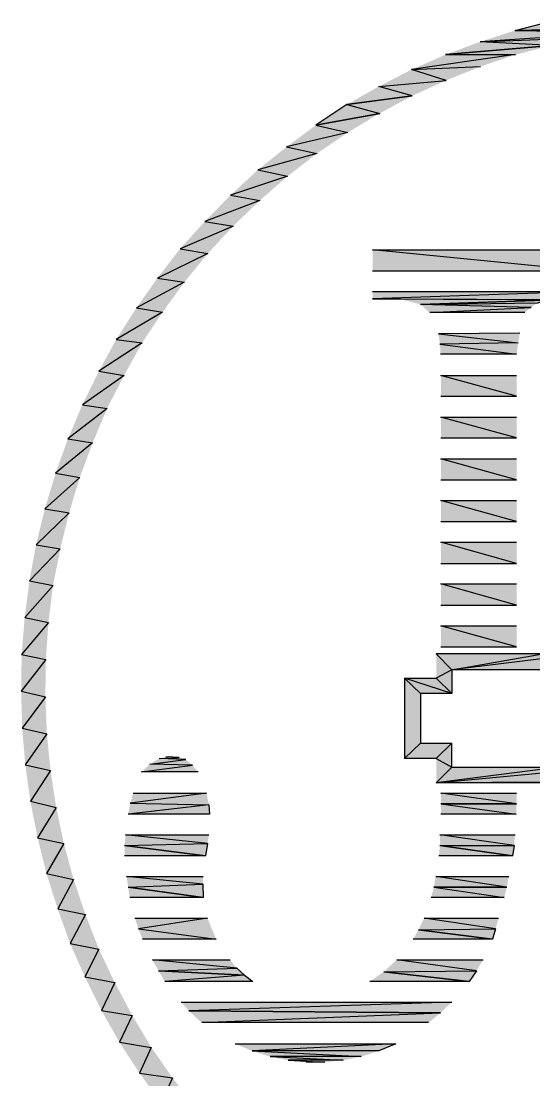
# Model space of a CAD drawing. Extents: x 489 to 720, y 1028 to 1176.
# Drawn here: x 714.145 to 715.278, y 1105.968 to 1108.304 of the extents above; entities that cross this region are included whole.
import ezdxf

# ---------------------------------------------------------------- set-up
doc = ezdxf.new("R2010")
doc.units = 0
doc.header["$MEASUREMENT"] = 0
doc.layers.add('M1280', color=7, linetype='Continuous')

msp = doc.modelspace()

# ---------------------------------------------------------------- hatches: boundary and pattern name
at = {"layer": 'M1280', "linetype": 'Continuous', "ltscale": 0.045455}
for color, points in [(7, [(715.2361, 1108.2835), (715.3156, 1108.304), (715.6406, 1108.2915)]), (7, [(715.2361, 1108.2835), (715.477, 1108.2801), (715.1588, 1108.2585)]), (7, [(715.477, 1108.2801), (715.1588, 1108.2585), (715.3963, 1108.2676)]), (7, [(715.6406, 1108.2915), (715.2361, 1108.2835), (715.5588, 1108.2881)]), (7, [(715.5588, 1108.2881), (715.2361, 1108.2835), (715.477, 1108.2801)]), (7, [(715.0827, 1108.2301), (715.3168, 1108.2506), (715.1588, 1108.2585)]), (7, [(715.3168, 1108.2506), (715.1588, 1108.2585), (715.3963, 1108.2676)]), (7, [(715.3168, 1108.2506), (715.0827, 1108.2301), (715.2372, 1108.2301)]), (7, [(715.0827, 1108.2301), (715.2372, 1108.2301), (715.0077, 1108.1972)]), (7, [(715.2372, 1108.2301), (715.0077, 1108.1972), (715.16, 1108.204)]), (7, [(714.935, 1108.1597), (715.0838, 1108.1733), (715.0077, 1108.1972)]), (7, [(715.0838, 1108.1733), (715.0077, 1108.1972), (715.16, 1108.204)]), (7, [(715.0088, 1108.1392), (714.935, 1108.1597), (715.0838, 1108.1733)]), (7, [(714.8645, 1108.1199), (715.0088, 1108.1392), (714.935, 1108.1597)]), (7, [(715.0088, 1108.1392), (714.8645, 1108.1199), (714.9372, 1108.1006)]), (7, [(714.8645, 1108.1199), (714.7963, 1108.0745), (714.9372, 1108.1006)]), (7, [(714.9372, 1108.1006), (714.7963, 1108.0745), (714.8668, 1108.0585)]), (7, [(714.7963, 1108.0745), (714.8668, 1108.0585), (714.7316, 1108.0267)]), (7, [(714.8668, 1108.0585), (714.7316, 1108.0267), (714.7986, 1108.012)]), (7, [(714.7316, 1108.0267), (714.7986, 1108.012), (714.6679, 1107.9756)]), (7, [(714.7986, 1108.012), (714.6679, 1107.9756), (714.7338, 1107.962)]), (7, [(714.6679, 1107.9756), (714.7338, 1107.962), (714.6077, 1107.9199)]), (7, [(714.7338, 1107.962), (714.6077, 1107.9199), (714.6725, 1107.9085)]), (7, [(714.6077, 1107.9199), (714.6725, 1107.9085), (714.5509, 1107.862)]), (7, [(714.6725, 1107.9085), (714.5509, 1107.862), (714.6134, 1107.8517)]), (7, [(714.5509, 1107.862), (714.6134, 1107.8517), (714.4963, 1107.8017)]), (7, [(714.6134, 1107.8517), (714.4963, 1107.8017), (714.5577, 1107.7915)]), (7, [(714.4963, 1107.8017), (714.5577, 1107.7915), (714.4463, 1107.737)]), (7, [(714.5577, 1107.7915), (714.4463, 1107.737), (714.5054, 1107.7279)]), (30, [(714.9213, 1107.7529), (715.3918, 1107.7529), (714.9213, 1107.7995)]), (30, [(715.3918, 1107.7529), (714.9213, 1107.7995), (715.3918, 1107.7995)]), (7, [(714.4463, 1107.737), (714.5054, 1107.7279), (714.3997, 1107.671)]), (7, [(714.5054, 1107.7279), (714.3997, 1107.671), (714.4577, 1107.662)]), (30, [(714.9213, 1107.7074), (715.3918, 1107.7074), (714.9213, 1107.6915)]), (30, [(715.3918, 1107.7074), (714.9213, 1107.6915), (715.3918, 1107.6892)]), (7, [(714.3997, 1107.671), (714.4577, 1107.662), (714.3554, 1107.6017)]), (30, [(715.3213, 1107.6892), (714.9827, 1107.6904), (714.9213, 1107.6915)]), (30, [(714.9213, 1107.6915), (715.3918, 1107.6892), (715.3213, 1107.6892)]), (30, [(715.027, 1107.679), (715.3213, 1107.6892), (714.9827, 1107.6904)]), (30, [(715.3031, 1107.6881), (715.027, 1107.679), (715.3213, 1107.6892)]), (30, [(715.027, 1107.679), (715.2861, 1107.6824), (715.3031, 1107.6881)]), (30, [(715.2713, 1107.6722), (715.027, 1107.679), (715.2861, 1107.6824)]), (30, [(715.0475, 1107.6608), (715.2713, 1107.6722), (715.027, 1107.679)]), (30, [(715.2577, 1107.6608), (715.0475, 1107.6608), (715.2713, 1107.6722)]), (7, [(714.4577, 1107.662), (714.3554, 1107.6017), (714.4122, 1107.5938)]), (7, [(714.3554, 1107.6017), (714.4122, 1107.5938), (714.3168, 1107.5313)]), (30, [(715.2463, 1107.6154), (715.0668, 1107.6142), (715.2429, 1107.5938)]), (30, [(715.0668, 1107.6142), (715.2429, 1107.5938), (715.0702, 1107.5915)]), (7, [(714.4122, 1107.5938), (714.3168, 1107.5313), (714.3725, 1107.5222)]), (30, [(715.2429, 1107.5938), (715.0702, 1107.5915), (715.2395, 1107.5688)]), (30, [(715.0702, 1107.5915), (715.2395, 1107.5688), (715.0713, 1107.5688)]), (7, [(714.3168, 1107.5313), (714.3725, 1107.5222), (714.2804, 1107.4574)]), (7, [(714.3725, 1107.5222), (714.2804, 1107.4574), (714.335, 1107.4495)]), (30, [(715.0725, 1107.4767), (715.2395, 1107.4767), (715.0725, 1107.5222)]), (30, [(715.2395, 1107.4767), (715.0725, 1107.5222), (715.2395, 1107.5222)]), (7, [(714.2804, 1107.4574), (714.335, 1107.4495), (714.2486, 1107.3824)]), (7, [(714.335, 1107.4495), (714.2486, 1107.3824), (714.3031, 1107.3733)]), (30, [(715.0725, 1107.3847), (715.2395, 1107.3847), (715.0725, 1107.4301)]), (30, [(715.2395, 1107.3847), (715.0725, 1107.4301), (715.2395, 1107.4301)]), (7, [(714.2486, 1107.3824), (714.3031, 1107.3733), (714.2213, 1107.3063)]), (7, [(714.3031, 1107.3733), (714.2213, 1107.3063), (714.2747, 1107.2972)]), (30, [(715.0725, 1107.2915), (715.2395, 1107.2915), (715.0725, 1107.3381)]), (30, [(715.2395, 1107.2915), (715.0725, 1107.3381), (715.2395, 1107.3381)]), (7, [(714.2213, 1107.3063), (714.2747, 1107.2972), (714.1975, 1107.2279)]), (7, [(714.2747, 1107.2972), (714.1975, 1107.2279), (714.2509, 1107.2188)]), (7, [(714.1975, 1107.2279), (714.2509, 1107.2188), (714.1781, 1107.1483)]), (30, [(715.0725, 1107.1995), (715.2395, 1107.1995), (715.0725, 1107.246)]), (30, [(715.2395, 1107.1995), (715.0725, 1107.246), (715.2395, 1107.246)]), (7, [(714.2509, 1107.2188), (714.1781, 1107.1483), (714.2316, 1107.1392)]), (7, [(714.1781, 1107.1483), (714.2316, 1107.1392), (714.1634, 1107.0688)]), (7, [(714.2316, 1107.1392), (714.1634, 1107.0688), (714.2156, 1107.0585)]), (30, [(715.0725, 1107.1074), (715.2395, 1107.1074), (715.0725, 1107.154)]), (30, [(715.2395, 1107.1074), (715.0725, 1107.154), (715.2395, 1107.154)]), (7, [(714.1634, 1107.0688), (714.2156, 1107.0585), (714.1531, 1106.9881)]), (7, [(714.2156, 1107.0585), (714.1531, 1106.9881), (714.2054, 1106.9767)]), (30, [(715.0725, 1107.0154), (715.2395, 1107.0154), (715.0725, 1107.062)]), (30, [(715.2395, 1107.0154), (715.0725, 1107.062), (715.2395, 1107.062)]), (7, [(714.1531, 1106.9881), (714.2054, 1106.9767), (714.1463, 1106.9063)]), (7, [(714.2054, 1106.9767), (714.1463, 1106.9063), (714.1997, 1106.8949)]), (30, [(715.0725, 1106.9233), (715.2395, 1106.9233), (715.0725, 1106.9699)]), (30, [(715.2395, 1106.9233), (715.0725, 1106.9699), (715.2395, 1106.9699)]), (7, [(714.1463, 1106.9063), (714.1997, 1106.8949), (714.1452, 1106.8256)]), (7, [(715.0963, 1106.8722), (715.2975, 1106.9074), (715.0622, 1106.9074)]), (7, [(715.0622, 1106.9074), (715.0963, 1106.8722), (715.0622, 1106.854)]), (7, [(715.3611, 1106.9051), (715.0963, 1106.8722), (715.2975, 1106.9074)]), (7, [(715.3611, 1106.9051), (715.2906, 1106.8722), (715.0963, 1106.8722)]), (7, [(714.1997, 1106.8949), (714.1452, 1106.8256), (714.1986, 1106.8131)]), (7, [(715.0963, 1106.8199), (715.027, 1106.8199), (714.9918, 1106.854)]), (7, [(715.027, 1106.8199), (714.9918, 1106.854), (714.9918, 1106.6767)]), (7, [(715.0963, 1106.8199), (714.9918, 1106.854), (715.0622, 1106.854)]), (7, [(715.0963, 1106.8722), (715.0963, 1106.8199), (715.0622, 1106.854)]), (7, [(714.1452, 1106.8256), (714.1986, 1106.8131), (714.1475, 1106.7438)]), (7, [(714.1986, 1106.8131), (714.1475, 1106.7438), (714.202, 1106.7313)]), (7, [(715.027, 1106.8199), (715.027, 1106.7108), (714.9918, 1106.6767)]), (7, [(714.1475, 1106.7438), (714.202, 1106.7313), (714.1543, 1106.6631)]), (7, [(714.202, 1106.7313), (714.1543, 1106.6631), (714.21, 1106.6506)]), (7, [(715.0963, 1106.7108), (715.0622, 1106.6767), (714.9918, 1106.6767)]), (7, [(714.9918, 1106.6767), (715.027, 1106.7108), (715.0963, 1106.7108)]), (7, [(715.0963, 1106.6574), (715.0963, 1106.7108), (715.0622, 1106.6767)]), (30, [(714.4293, 1106.6642), (714.5088, 1106.6745), (714.4497, 1106.6767)]), (30, [(714.5236, 1106.662), (714.4293, 1106.6642), (714.5088, 1106.6745)]), (30, [(714.4497, 1106.6767), (714.4941, 1106.679), (714.4645, 1106.6801)]), (30, [(714.5088, 1106.6745), (714.4497, 1106.6767), (714.4941, 1106.679)]), (30, [(714.4941, 1106.679), (714.4645, 1106.6801), (714.4793, 1106.6813)]), (7, [(715.0622, 1106.6767), (715.0963, 1106.6574), (715.0622, 1106.6233)]), (7, [(714.1543, 1106.6631), (714.21, 1106.6506), (714.1656, 1106.5824)]), (7, [(714.21, 1106.6506), (714.1656, 1106.5824), (714.2225, 1106.5688)]), (30, [(714.4111, 1106.6472), (714.5236, 1106.662), (714.4293, 1106.6642)]), (30, [(714.5361, 1106.6472), (714.4111, 1106.6472), (714.5236, 1106.662)]), (7, [(715.0622, 1106.6233), (715.4066, 1106.6551), (715.3327, 1106.6574)]), (7, [(715.0963, 1106.6574), (715.3327, 1106.6574), (715.0622, 1106.6233)]), (7, [(715.4304, 1106.6256), (715.0622, 1106.6233), (715.4066, 1106.6551)]), (7, [(715.4304, 1106.6256), (715.3543, 1106.6233), (715.0622, 1106.6233)]), (30, [(714.3929, 1106.6006), (714.5543, 1106.6006), (714.3861, 1106.5779)]), (30, [(714.5543, 1106.6006), (714.3861, 1106.5779), (714.56, 1106.5745)]), (30, [(715.0725, 1106.5767), (715.2395, 1106.5767), (715.0725, 1106.6006)]), (30, [(715.2395, 1106.5767), (715.0725, 1106.6006), (715.2395, 1106.6006)]), (7, [(714.1656, 1106.5824), (714.2225, 1106.5688), (714.1816, 1106.5017)]), (30, [(714.3861, 1106.5779), (714.56, 1106.5745), (714.3816, 1106.554)]), (30, [(714.56, 1106.5745), (714.5611, 1106.554), (714.3816, 1106.554)]), (30, [(715.2395, 1106.5767), (715.0725, 1106.5767), (715.2384, 1106.554)]), (30, [(715.0725, 1106.5767), (715.2384, 1106.554), (715.0725, 1106.554)]), (7, [(714.2225, 1106.5688), (714.1816, 1106.5017), (714.2395, 1106.4892)]), (30, [(714.3736, 1106.4847), (714.5566, 1106.4892), (714.3759, 1106.5085)]), (30, [(714.5566, 1106.4892), (714.3759, 1106.5085), (714.56, 1106.5085)]), (30, [(715.0702, 1106.4847), (715.2338, 1106.4847), (715.0702, 1106.5085)]), (30, [(715.2338, 1106.4847), (715.0702, 1106.5085), (715.2361, 1106.5085)]), (7, [(714.1816, 1106.5017), (714.2395, 1106.4892), (714.2009, 1106.4233)]), (7, [(714.2395, 1106.4892), (714.2009, 1106.4233), (714.2611, 1106.4097)]), (30, [(714.5566, 1106.4892), (714.552, 1106.462), (714.3736, 1106.4847)]), (30, [(714.3736, 1106.4847), (714.552, 1106.462), (714.3736, 1106.462)]), (30, [(715.0702, 1106.4847), (715.2304, 1106.462), (715.0679, 1106.462)]), (30, [(715.2338, 1106.4847), (715.2304, 1106.462), (715.0702, 1106.4847)]), (7, [(714.2009, 1106.4233), (714.2611, 1106.4097), (714.2259, 1106.3449)]), (7, [(714.2611, 1106.4097), (714.2259, 1106.3449), (714.2872, 1106.3324)]), (30, [(714.3816, 1106.3926), (714.5463, 1106.3995), (714.3781, 1106.4165)]), (30, [(714.5463, 1106.3995), (714.3781, 1106.4165), (714.5475, 1106.4165)]), (30, [(715.0566, 1106.3926), (715.2179, 1106.3926), (715.0611, 1106.4165)]), (30, [(715.2179, 1106.3926), (715.0611, 1106.4165), (715.2225, 1106.4165)]), (30, [(714.5463, 1106.3995), (714.5475, 1106.3699), (714.3816, 1106.3926)]), (30, [(714.3816, 1106.3926), (714.5475, 1106.3699), (714.385, 1106.3699)]), (30, [(715.0566, 1106.3926), (715.2122, 1106.3699), (715.0509, 1106.3699)]), (30, [(715.2179, 1106.3926), (715.0566, 1106.3926), (715.2122, 1106.3699)]), (7, [(714.2259, 1106.3449), (714.2872, 1106.3324), (714.2531, 1106.2688)]), (7, [(714.2872, 1106.3324), (714.2531, 1106.2688), (714.3168, 1106.2563)]), (30, [(714.3963, 1106.3245), (714.5566, 1106.3245), (714.4043, 1106.3006)]), (30, [(714.5566, 1106.3245), (714.4043, 1106.3006), (714.5759, 1106.2779)]), (30, [(715.0225, 1106.2983), (715.1929, 1106.3006), (715.035, 1106.3245)]), (30, [(715.1929, 1106.3006), (715.035, 1106.3245), (715.1997, 1106.3245)]), (30, [(714.4043, 1106.3006), (714.5759, 1106.2779), (714.4134, 1106.2779)]), (30, [(715.0225, 1106.2983), (715.1861, 1106.2779), (715.0111, 1106.2779)]), (30, [(715.1929, 1106.3006), (715.1861, 1106.2779), (715.0225, 1106.2983)]), (7, [(714.2531, 1106.2688), (714.3168, 1106.2563), (714.2861, 1106.1949)]), (7, [(714.3168, 1106.2563), (714.2861, 1106.1949), (714.352, 1106.1824)]), (30, [(714.4486, 1106.2085), (714.6213, 1106.2142), (714.435, 1106.2324)]), (30, [(714.6213, 1106.2142), (714.435, 1106.2324), (714.6066, 1106.2324)]), (30, [(714.9463, 1106.2063), (715.1509, 1106.2085), (714.9747, 1106.2324)]), (30, [(715.1509, 1106.2085), (714.9747, 1106.2324), (715.1656, 1106.2324)]), (30, [(714.6213, 1106.2142), (714.6384, 1106.1983), (714.4486, 1106.2085)]), (30, [(714.4486, 1106.2085), (714.6384, 1106.1983), (714.4622, 1106.1847)]), (30, [(714.6384, 1106.1983), (714.6566, 1106.1847), (714.4622, 1106.1847)]), (30, [(714.9463, 1106.2063), (715.135, 1106.1847), (714.9156, 1106.1847)]), (30, [(715.1509, 1106.2085), (715.135, 1106.1847), (714.9463, 1106.2063)]), (7, [(714.2861, 1106.1949), (714.352, 1106.1824), (714.3225, 1106.121)]), (7, [(714.352, 1106.1824), (714.3225, 1106.121), (714.3906, 1106.1097)]), (30, [(714.4986, 1106.1392), (715.0963, 1106.1392), (714.5156, 1106.1199)]), (30, [(715.0963, 1106.1392), (714.5156, 1106.1199), (715.0713, 1106.1154)]), (7, [(714.3225, 1106.121), (714.3906, 1106.1097), (714.3622, 1106.0506)]), (7, [(714.3906, 1106.1097), (714.3622, 1106.0506), (714.4327, 1106.0392)]), (30, [(714.5441, 1106.0938), (715.0713, 1106.1154), (714.5156, 1106.1199)]), (30, [(715.0452, 1106.0938), (714.5441, 1106.0938), (715.0713, 1106.1154)]), (7, [(714.3622, 1106.0506), (714.4327, 1106.0392), (714.4066, 1105.9824)]), (7, [(714.4327, 1106.0392), (714.4066, 1105.9824), (714.4793, 1105.9722)]), (30, [(714.6179, 1106.0472), (714.9725, 1106.0472), (714.6554, 1106.0313)]), (30, [(714.9725, 1106.0472), (714.935, 1106.0313), (714.6554, 1106.0313)]), (30, [(714.935, 1106.0313), (714.6554, 1106.0313), (714.8963, 1106.0188)]), (30, [(714.6554, 1106.0313), (714.8963, 1106.0188), (714.6952, 1106.0188)]), (30, [(714.8963, 1106.0188), (714.6952, 1106.0188), (714.8566, 1106.0108)]), (30, [(714.6952, 1106.0188), (714.8566, 1106.0108), (714.735, 1106.0108)]), (30, [(714.8566, 1106.0108), (714.735, 1106.0108), (714.8156, 1106.0063)]), (30, [(714.735, 1106.0108), (714.8156, 1106.0063), (714.7747, 1106.0063)]), (7, [(714.4066, 1105.9824), (714.4793, 1105.9722), (714.4543, 1105.9165)]), (7, [(714.4793, 1105.9722), (714.4543, 1105.9165), (714.5293, 1105.9074)])]:
    msp.add_hatch(color=color, dxfattribs=at).paths.add_polyline_path(points, flags=0)

# ---------------------------------------------------------------- linework, layer by layer
at = {"layer": 'M1280', "color": 7, "linetype": 'Continuous', "ltscale": 0.045455}
for points in [[(715.2361, 1108.2835), (715.3156, 1108.304), (715.6406, 1108.2915)], [(715.2361, 1108.2835), (715.477, 1108.2801), (715.1588, 1108.2585)], [(715.477, 1108.2801), (715.1588, 1108.2585), (715.3963, 1108.2676)], [(715.6406, 1108.2915), (715.2361, 1108.2835), (715.5588, 1108.2881)], [(715.5588, 1108.2881), (715.2361, 1108.2835), (715.477, 1108.2801)], [(715.0827, 1108.2301), (715.3168, 1108.2506), (715.1588, 1108.2585)], [(715.3168, 1108.2506), (715.1588, 1108.2585), (715.3963, 1108.2676)], [(715.3168, 1108.2506), (715.0827, 1108.2301), (715.2372, 1108.2301)], [(715.0827, 1108.2301), (715.2372, 1108.2301), (715.0077, 1108.1972)], [(715.2372, 1108.2301), (715.0077, 1108.1972), (715.16, 1108.204)], [(714.935, 1108.1597), (715.0838, 1108.1733), (715.0077, 1108.1972)], [(715.0838, 1108.1733), (715.0077, 1108.1972), (715.16, 1108.204)], [(715.0088, 1108.1392), (714.935, 1108.1597), (715.0838, 1108.1733)], [(714.8645, 1108.1199), (715.0088, 1108.1392), (714.935, 1108.1597)], [(715.0088, 1108.1392), (714.8645, 1108.1199), (714.9372, 1108.1006)], [(714.8645, 1108.1199), (714.7963, 1108.0745), (714.9372, 1108.1006)], [(714.9372, 1108.1006), (714.7963, 1108.0745), (714.8668, 1108.0585)], [(714.7963, 1108.0745), (714.8668, 1108.0585), (714.7316, 1108.0267)], [(714.8668, 1108.0585), (714.7316, 1108.0267), (714.7986, 1108.012)], [(714.7316, 1108.0267), (714.7986, 1108.012), (714.6679, 1107.9756)], [(714.7986, 1108.012), (714.6679, 1107.9756), (714.7338, 1107.962)], [(714.6679, 1107.9756), (714.7338, 1107.962), (714.6077, 1107.9199)], [(714.7338, 1107.962), (714.6077, 1107.9199), (714.6725, 1107.9085)], [(714.6077, 1107.9199), (714.6725, 1107.9085), (714.5509, 1107.862)], [(714.6725, 1107.9085), (714.5509, 1107.862), (714.6134, 1107.8517)], [(714.5509, 1107.862), (714.6134, 1107.8517), (714.4963, 1107.8017)], [(714.6134, 1107.8517), (714.4963, 1107.8017), (714.5577, 1107.7915)], [(714.4963, 1107.8017), (714.5577, 1107.7915), (714.4463, 1107.737)], [(714.5577, 1107.7915), (714.4463, 1107.737), (714.5054, 1107.7279)], [(714.4463, 1107.737), (714.5054, 1107.7279), (714.3997, 1107.671)], [(714.5054, 1107.7279), (714.3997, 1107.671), (714.4577, 1107.662)], [(714.3997, 1107.671), (714.4577, 1107.662), (714.3554, 1107.6017)], [(714.4577, 1107.662), (714.3554, 1107.6017), (714.4122, 1107.5938)], [(714.3554, 1107.6017), (714.4122, 1107.5938), (714.3168, 1107.5313)], [(714.4122, 1107.5938), (714.3168, 1107.5313), (714.3725, 1107.5222)], [(714.3168, 1107.5313), (714.3725, 1107.5222), (714.2804, 1107.4574)], [(714.3725, 1107.5222), (714.2804, 1107.4574), (714.335, 1107.4495)], [(714.2804, 1107.4574), (714.335, 1107.4495), (714.2486, 1107.3824)], [(714.335, 1107.4495), (714.2486, 1107.3824), (714.3031, 1107.3733)], [(714.2486, 1107.3824), (714.3031, 1107.3733), (714.2213, 1107.3063)], [(714.3031, 1107.3733), (714.2213, 1107.3063), (714.2747, 1107.2972)], [(714.2213, 1107.3063), (714.2747, 1107.2972), (714.1975, 1107.2279)], [(714.2747, 1107.2972), (714.1975, 1107.2279), (714.2509, 1107.2188)], [(714.1975, 1107.2279), (714.2509, 1107.2188), (714.1781, 1107.1483)], [(714.2509, 1107.2188), (714.1781, 1107.1483), (714.2316, 1107.1392)], [(714.1781, 1107.1483), (714.2316, 1107.1392), (714.1634, 1107.0688)], [(714.2316, 1107.1392), (714.1634, 1107.0688), (714.2156, 1107.0585)], [(714.1634, 1107.0688), (714.2156, 1107.0585), (714.1531, 1106.9881)], [(714.2156, 1107.0585), (714.1531, 1106.9881), (714.2054, 1106.9767)], [(714.1531, 1106.9881), (714.2054, 1106.9767), (714.1463, 1106.9063)], [(714.2054, 1106.9767), (714.1463, 1106.9063), (714.1997, 1106.8949)], [(714.1463, 1106.9063), (714.1997, 1106.8949), (714.1452, 1106.8256)], [(715.0963, 1106.8722), (715.2975, 1106.9074), (715.0622, 1106.9074)], [(715.0622, 1106.9074), (715.0963, 1106.8722), (715.0622, 1106.854)], [(715.3611, 1106.9051), (715.0963, 1106.8722), (715.2975, 1106.9074)], [(715.3611, 1106.9051), (715.2906, 1106.8722), (715.0963, 1106.8722)], [(714.1997, 1106.8949), (714.1452, 1106.8256), (714.1986, 1106.8131)], [(715.0963, 1106.8199), (715.027, 1106.8199), (714.9918, 1106.854)], [(715.027, 1106.8199), (714.9918, 1106.854), (714.9918, 1106.6767)], [(715.0963, 1106.8199), (714.9918, 1106.854), (715.0622, 1106.854)], [(715.0963, 1106.8722), (715.0963, 1106.8199), (715.0622, 1106.854)], [(714.1452, 1106.8256), (714.1986, 1106.8131), (714.1475, 1106.7438)], [(714.1986, 1106.8131), (714.1475, 1106.7438), (714.202, 1106.7313)], [(715.027, 1106.8199), (715.027, 1106.7108), (714.9918, 1106.6767)], [(714.1475, 1106.7438), (714.202, 1106.7313), (714.1543, 1106.6631)], [(714.202, 1106.7313), (714.1543, 1106.6631), (714.21, 1106.6506)], [(715.0963, 1106.7108), (715.0622, 1106.6767), (714.9918, 1106.6767)], [(714.9918, 1106.6767), (715.027, 1106.7108), (715.0963, 1106.7108)], [(715.0963, 1106.6574), (715.0963, 1106.7108), (715.0622, 1106.6767)], [(715.0622, 1106.6767), (715.0963, 1106.6574), (715.0622, 1106.6233)], [(714.1543, 1106.6631), (714.21, 1106.6506), (714.1656, 1106.5824)], [(714.21, 1106.6506), (714.1656, 1106.5824), (714.2225, 1106.5688)], [(715.0622, 1106.6233), (715.4066, 1106.6551), (715.3327, 1106.6574)], [(715.0963, 1106.6574), (715.3327, 1106.6574), (715.0622, 1106.6233)], [(715.4304, 1106.6256), (715.0622, 1106.6233), (715.4066, 1106.6551)], [(715.4304, 1106.6256), (715.3543, 1106.6233), (715.0622, 1106.6233)], [(714.1656, 1106.5824), (714.2225, 1106.5688), (714.1816, 1106.5017)], [(714.2225, 1106.5688), (714.1816, 1106.5017), (714.2395, 1106.4892)], [(714.1816, 1106.5017), (714.2395, 1106.4892), (714.2009, 1106.4233)], [(714.2395, 1106.4892), (714.2009, 1106.4233), (714.2611, 1106.4097)], [(714.2009, 1106.4233), (714.2611, 1106.4097), (714.2259, 1106.3449)], [(714.2611, 1106.4097), (714.2259, 1106.3449), (714.2872, 1106.3324)], [(714.2259, 1106.3449), (714.2872, 1106.3324), (714.2531, 1106.2688)], [(714.2872, 1106.3324), (714.2531, 1106.2688), (714.3168, 1106.2563)], [(714.2531, 1106.2688), (714.3168, 1106.2563), (714.2861, 1106.1949)], [(714.3168, 1106.2563), (714.2861, 1106.1949), (714.352, 1106.1824)], [(714.2861, 1106.1949), (714.352, 1106.1824), (714.3225, 1106.121)], [(714.352, 1106.1824), (714.3225, 1106.121), (714.3906, 1106.1097)], [(714.3225, 1106.121), (714.3906, 1106.1097), (714.3622, 1106.0506)], [(714.3906, 1106.1097), (714.3622, 1106.0506), (714.4327, 1106.0392)], [(714.3622, 1106.0506), (714.4327, 1106.0392), (714.4066, 1105.9824)], [(714.4327, 1106.0392), (714.4066, 1105.9824), (714.4793, 1105.9722)], [(714.4066, 1105.9824), (714.4793, 1105.9722), (714.4543, 1105.9165)], [(714.4793, 1105.9722), (714.4543, 1105.9165), (714.5293, 1105.9074)]]:
    msp.add_lwpolyline(points, dxfattribs=at)
at = {"layer": 'M1280', "color": 30, "linetype": 'Continuous', "ltscale": 0.045455}
for points in [[(714.9213, 1107.7529), (715.3918, 1107.7529), (714.9213, 1107.7995)], [(715.3918, 1107.7529), (714.9213, 1107.7995), (715.3918, 1107.7995)], [(714.9213, 1107.7074), (715.3918, 1107.7074), (714.9213, 1107.6915)], [(715.3918, 1107.7074), (714.9213, 1107.6915), (715.3918, 1107.6892)], [(715.3213, 1107.6892), (714.9827, 1107.6904), (714.9213, 1107.6915)], [(714.9213, 1107.6915), (715.3918, 1107.6892), (715.3213, 1107.6892)], [(715.027, 1107.679), (715.3213, 1107.6892), (714.9827, 1107.6904)], [(715.3031, 1107.6881), (715.027, 1107.679), (715.3213, 1107.6892)], [(715.027, 1107.679), (715.2861, 1107.6824), (715.3031, 1107.6881)], [(715.2713, 1107.6722), (715.027, 1107.679), (715.2861, 1107.6824)], [(715.0475, 1107.6608), (715.2713, 1107.6722), (715.027, 1107.679)], [(715.2577, 1107.6608), (715.0475, 1107.6608), (715.2713, 1107.6722)], [(715.2463, 1107.6154), (715.0668, 1107.6142), (715.2429, 1107.5938)], [(715.0668, 1107.6142), (715.2429, 1107.5938), (715.0702, 1107.5915)], [(715.2429, 1107.5938), (715.0702, 1107.5915), (715.2395, 1107.5688)], [(715.0702, 1107.5915), (715.2395, 1107.5688), (715.0713, 1107.5688)], [(715.0725, 1107.4767), (715.2395, 1107.4767), (715.0725, 1107.5222)], [(715.2395, 1107.4767), (715.0725, 1107.5222), (715.2395, 1107.5222)], [(715.0725, 1107.3847), (715.2395, 1107.3847), (715.0725, 1107.4301)], [(715.2395, 1107.3847), (715.0725, 1107.4301), (715.2395, 1107.4301)], [(715.0725, 1107.2915), (715.2395, 1107.2915), (715.0725, 1107.3381)], [(715.2395, 1107.2915), (715.0725, 1107.3381), (715.2395, 1107.3381)], [(715.0725, 1107.1995), (715.2395, 1107.1995), (715.0725, 1107.246)], [(715.2395, 1107.1995), (715.0725, 1107.246), (715.2395, 1107.246)], [(715.0725, 1107.1074), (715.2395, 1107.1074), (715.0725, 1107.154)], [(715.2395, 1107.1074), (715.0725, 1107.154), (715.2395, 1107.154)], [(715.0725, 1107.0154), (715.2395, 1107.0154), (715.0725, 1107.062)], [(715.2395, 1107.0154), (715.0725, 1107.062), (715.2395, 1107.062)], [(715.0725, 1106.9233), (715.2395, 1106.9233), (715.0725, 1106.9699)], [(715.2395, 1106.9233), (715.0725, 1106.9699), (715.2395, 1106.9699)], [(714.4293, 1106.6642), (714.5088, 1106.6745), (714.4497, 1106.6767)], [(714.5236, 1106.662), (714.4293, 1106.6642), (714.5088, 1106.6745)], [(714.4497, 1106.6767), (714.4941, 1106.679), (714.4645, 1106.6801)], [(714.5088, 1106.6745), (714.4497, 1106.6767), (714.4941, 1106.679)], [(714.4941, 1106.679), (714.4645, 1106.6801), (714.4793, 1106.6813)], [(714.4111, 1106.6472), (714.5236, 1106.662), (714.4293, 1106.6642)], [(714.5361, 1106.6472), (714.4111, 1106.6472), (714.5236, 1106.662)], [(714.3929, 1106.6006), (714.5543, 1106.6006), (714.3861, 1106.5779)], [(714.5543, 1106.6006), (714.3861, 1106.5779), (714.56, 1106.5745)], [(715.0725, 1106.5767), (715.2395, 1106.5767), (715.0725, 1106.6006)], [(715.2395, 1106.5767), (715.0725, 1106.6006), (715.2395, 1106.6006)], [(714.3861, 1106.5779), (714.56, 1106.5745), (714.3816, 1106.554)], [(714.56, 1106.5745), (714.5611, 1106.554), (714.3816, 1106.554)], [(715.2395, 1106.5767), (715.0725, 1106.5767), (715.2384, 1106.554)], [(715.0725, 1106.5767), (715.2384, 1106.554), (715.0725, 1106.554)], [(714.3736, 1106.4847), (714.5566, 1106.4892), (714.3759, 1106.5085)], [(714.5566, 1106.4892), (714.3759, 1106.5085), (714.56, 1106.5085)], [(715.0702, 1106.4847), (715.2338, 1106.4847), (715.0702, 1106.5085)], [(715.2338, 1106.4847), (715.0702, 1106.5085), (715.2361, 1106.5085)], [(714.5566, 1106.4892), (714.552, 1106.462), (714.3736, 1106.4847)], [(714.3736, 1106.4847), (714.552, 1106.462), (714.3736, 1106.462)], [(715.0702, 1106.4847), (715.2304, 1106.462), (715.0679, 1106.462)], [(715.2338, 1106.4847), (715.2304, 1106.462), (715.0702, 1106.4847)], [(714.3816, 1106.3926), (714.5463, 1106.3995), (714.3781, 1106.4165)], [(714.5463, 1106.3995), (714.3781, 1106.4165), (714.5475, 1106.4165)], [(715.0566, 1106.3926), (715.2179, 1106.3926), (715.0611, 1106.4165)], [(715.2179, 1106.3926), (715.0611, 1106.4165), (715.2225, 1106.4165)], [(714.5463, 1106.3995), (714.5475, 1106.3699), (714.3816, 1106.3926)], [(714.3816, 1106.3926), (714.5475, 1106.3699), (714.385, 1106.3699)], [(715.0566, 1106.3926), (715.2122, 1106.3699), (715.0509, 1106.3699)], [(715.2179, 1106.3926), (715.0566, 1106.3926), (715.2122, 1106.3699)], [(714.3963, 1106.3245), (714.5566, 1106.3245), (714.4043, 1106.3006)], [(714.5566, 1106.3245), (714.4043, 1106.3006), (714.5759, 1106.2779)], [(715.0225, 1106.2983), (715.1929, 1106.3006), (715.035, 1106.3245)], [(715.1929, 1106.3006), (715.035, 1106.3245), (715.1997, 1106.3245)], [(714.4043, 1106.3006), (714.5759, 1106.2779), (714.4134, 1106.2779)], [(715.0225, 1106.2983), (715.1861, 1106.2779), (715.0111, 1106.2779)], [(715.1929, 1106.3006), (715.1861, 1106.2779), (715.0225, 1106.2983)], [(714.4486, 1106.2085), (714.6213, 1106.2142), (714.435, 1106.2324)], [(714.6213, 1106.2142), (714.435, 1106.2324), (714.6066, 1106.2324)], [(714.9463, 1106.2063), (715.1509, 1106.2085), (714.9747, 1106.2324)], [(715.1509, 1106.2085), (714.9747, 1106.2324), (715.1656, 1106.2324)], [(714.6213, 1106.2142), (714.6384, 1106.1983), (714.4486, 1106.2085)], [(714.4486, 1106.2085), (714.6384, 1106.1983), (714.4622, 1106.1847)], [(714.6384, 1106.1983), (714.6566, 1106.1847), (714.4622, 1106.1847)], [(714.9463, 1106.2063), (715.135, 1106.1847), (714.9156, 1106.1847)], [(715.1509, 1106.2085), (715.135, 1106.1847), (714.9463, 1106.2063)], [(714.4986, 1106.1392), (715.0963, 1106.1392), (714.5156, 1106.1199)], [(715.0963, 1106.1392), (714.5156, 1106.1199), (715.0713, 1106.1154)], [(714.5441, 1106.0938), (715.0713, 1106.1154), (714.5156, 1106.1199)], [(715.0452, 1106.0938), (714.5441, 1106.0938), (715.0713, 1106.1154)], [(714.6179, 1106.0472), (714.9725, 1106.0472), (714.6554, 1106.0313)], [(714.9725, 1106.0472), (714.935, 1106.0313), (714.6554, 1106.0313)], [(714.935, 1106.0313), (714.6554, 1106.0313), (714.8963, 1106.0188)], [(714.6554, 1106.0313), (714.8963, 1106.0188), (714.6952, 1106.0188)], [(714.8963, 1106.0188), (714.6952, 1106.0188), (714.8566, 1106.0108)], [(714.6952, 1106.0188), (714.8566, 1106.0108), (714.735, 1106.0108)], [(714.8566, 1106.0108), (714.735, 1106.0108), (714.8156, 1106.0063)], [(714.735, 1106.0108), (714.8156, 1106.0063), (714.7747, 1106.0063)]]:
    msp.add_lwpolyline(points, dxfattribs=at)

doc.saveas('drawing.dxf')
